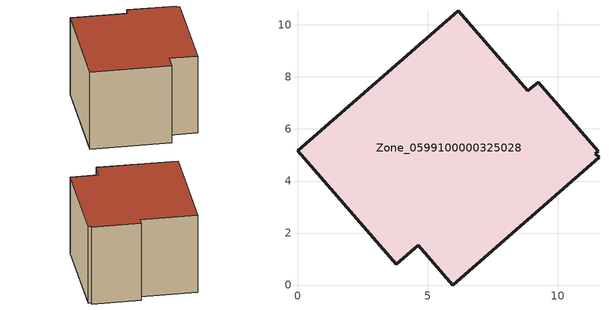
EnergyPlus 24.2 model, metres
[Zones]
Zone_0599100000325028
 floor ground (C_G): 3.79,0.8 0,5.17 6.18,10.54 8.86,7.46 9.24,7.8 11.55,5.15 11.44,5.05 11.59,4.91 5.97,0 4.63,1.53 z0
 wall outside (C_F): 8.86,7.46 6.18,10.54 0,5.17 3.79,0.8 4.63,1.53 5.97,0 11.59,4.91 11.44,5.05 11.55,5.15 9.24,7.8 8.86,7.46 z0:6.05
 roof outside (C_R): 11.55,5.15 9.24,7.8 8.86,7.46 6.18,10.54 0,5.17 3.79,0.8 4.63,1.53 5.97,0 11.59,4.91 11.44,5.05 z6.05
[BUILDING]
Pand.0599100000325028: North Axis=0; Terrain=City; Loads Convergence Tolerance Value=0.04; Temperature Convergence Tolerance Value=0.4; Solar Distribution=FullExterior; Maximum Number of Warmup Days=25; Minimum Number of Warmup Days=1
[Site:Location]
Rotterdam.The.Hague.AP_ZH_NLD Design_Conditions: Latitude=51.96; Longitude=4.45; Time Zone=1; Elevation=-4.5
[SITE:GROUNDTEMPERATURE:BUILDINGSURFACE]
18, 18, 18, 18, 18, 18, 18, 18, 18, 18, 18, 18
[MATERIAL] Thermal Absorptance=0.9; Solar Absorptance=0.7; Visible Absorptance=0.7
Name | Roughness | Thickness | Conductivity | Density | Specific Heat
G.TI.1946 | MediumSmooth | 0.15 | 1 | 540 | 1210
F.TI.1946 | Rough | 0.3 | 0.857143 | 1920 | 840
R.TI.1946 | MediumRough | 0.2 | 0.1 | 1500 | 1000
[CONSTRUCTION]
C_G: G.TI.1946
C_F: F.TI.1946
C_R: R.TI.1946
[ZONE]
Zone_0599100000325028: Type=1; Multiplier=1; Ceiling Height=Autocalculate; Volume=Autocalculate; Floor Area=autocalculate; Part of Total Floor Area=Yes
[ZONEINFILTRATION:DESIGNFLOWRATE]
Infil_Zone_0599100000325028: Zone or ZoneList or Space or SpaceList=Zone_0599100000325028; Schedule=AlwaysOn; Design Flow Rate Calculation Method=Flow/Area; Flow Rate per Floor Area=0.003; Constant Term Coefficient=1; Temperature Term Coefficient=0; Velocity Term Coefficient=0; Velocity Squared Term Coefficient=0
[HVACTEMPLATE:ZONE:IDEALLOADSAIRSYSTEM]
Zone_0599100000325028: Maximum Heating Supply Air Temperature=50; Minimum Cooling Supply Air Temperature=13; Maximum Heating Supply Air Humidity Ratio=0.0156; Minimum Cooling Supply Air Humidity Ratio=0.0077; Heating Limit=NoLimit; Cooling Limit=NoLimit; Dehumidification Control Type=ConstantSensibleHeatRatio; Cooling Sensible Heat Ratio=0.7; Dehumidification Setpoint=60; Humidification Control Type=None; Humidification Setpoint=30; Outdoor Air Method=None; Outdoor Air Flow Rate per Person=0.00944; Outdoor Air Flow Rate per Zone Floor Area=0; Outdoor Air Flow Rate per Zone=0; Demand Controlled Ventilation Type=None; Outdoor Air Economizer Type=NoEconomizer; Heat Recovery Type=None; Sensible Heat Recovery Effectiveness=0.7; Latent Heat Recovery Effectiveness=0.65
[ZONECONTROL:THERMOSTAT]
ThermostatControl_Zone_0599100000325028: Zone or ZoneList=Zone_0599100000325028; Control Type Schedule=DualSetpointControlType; Control 1=Thermostat_Zone_0599100000325028; Temperature Difference Between Cutout And Setpoint=0
[THERMOSTATSETPOINT:DUALSETPOINT]
Thermostat_Zone_0599100000325028: Heating Setpoint Temperature Schedule=HeatingSetpoint_Zone_0599100000325028; Cooling Setpoint Temperature Schedule=CoolingSetpoint_Zone_0599100000325028
[SCHEDULE:COMPACT]
HeatingSetpoint_Zone_0599100000325028: Through: 12/31, For: AllDays, Until: 24:00, 21
CoolingSetpoint_Zone_0599100000325028: Through: 12/31, For: AllDays, Until: 24:00, 24
DualSetpointControlType: Through: 12/31, For: AllDays, Until: 24:00, 4
AlwaysOn: Through: 12/31, For: AllDays, Until: 24:00, 1
